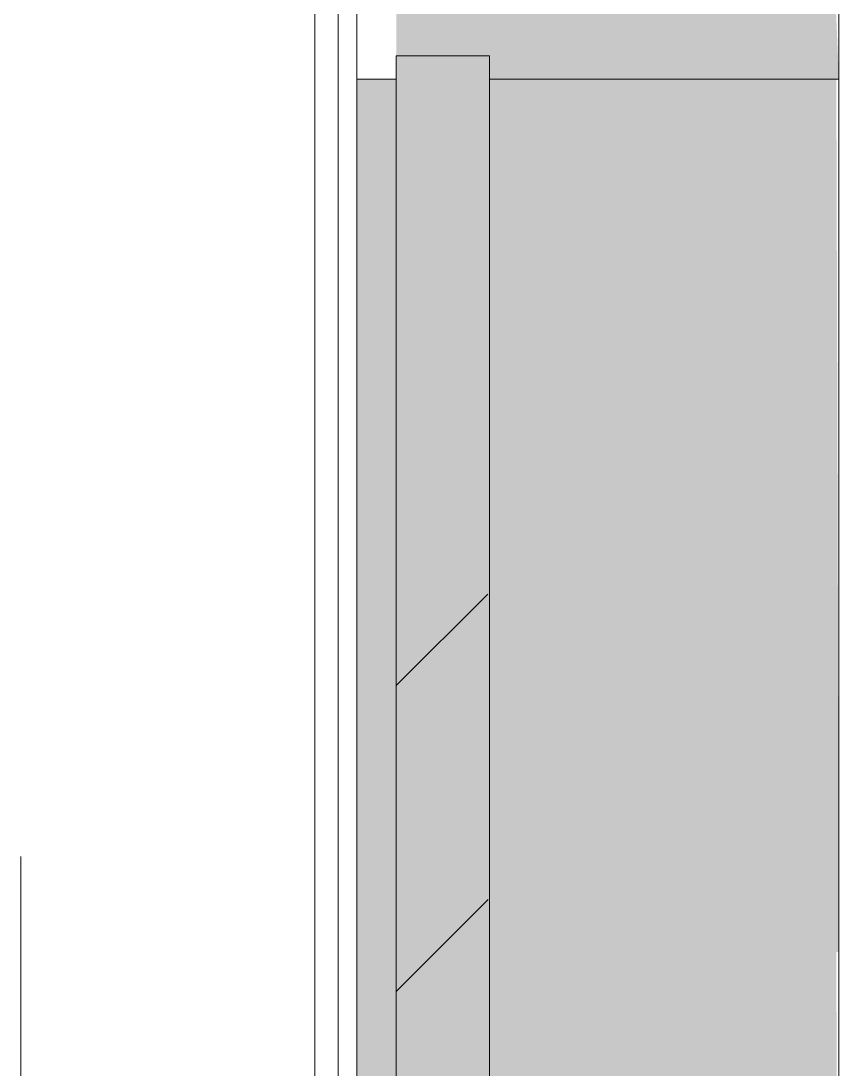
# Model space of a CAD drawing. Header units: millimetres. Extents: x -1178 to 415037, y -3506 to 42334.
# Drawn here: x 3710 to 4061.2, y 21099.9 to 21550.1 of the extents above; entities that cross this region are included whole.
import ezdxf

# ---------------------------------------------------------------- set-up
doc = ezdxf.new("R2010")
doc.units = ezdxf.units.MM
doc.linetypes.add('Осевая', pattern=[6350, 1270, -952.5, 3175, -952.5])
doc.layers.add('A-AREA-PATT-1', color=7, linetype='Continuous', lineweight=5, true_color=0xa5bae0, transparency=1)
for name, color, linetype, lineweight in [('A-GLAZ-CURT', 7, 'Continuous', 9), ('A-GLAZ-CURT-1', 7, 'Continuous', 5), ('A-GLAZ-CURT-2', 7, 'Continuous', 20), ('A-GLAZ-CWMG', 7, 'Continuous', 9), ('A-GLAZ-CWMG-1', 7, 'Continuous', 20), ('Оси-2', 7, 'Осевая', 9)]:
    doc.layers.add(name, color=color, linetype=linetype, lineweight=lineweight)

# ---------------------------------------------------------------- blocks, each defined once
blk = doc.blocks.new('Системная панель - Стекло - 40мм-23998919-Объем проектирования 1 этажа')
at = {"layer": 'A-GLAZ-CURT-1'}
h = blk.add_hatch(dxfattribs=at)
h.set_pattern_fill('FP_128', color=256, style=0, pattern_type=2)
h.set_pattern_definition([(135, (20950.122, -4071.12), (-565.685424949238, -565.6854249492379), [400, -1200]), (135, (21150.122, -4471.12), (-565.685424949238, -565.6854249492379), [1200, -400]), (135, (21350.122, -3671.12), (-565.685424949238, -565.6854249492379), [400, -1200])])
h.paths.add_polyline_path([(384.9999999999645, 38.87962352519943), (384.9999999999645, 40.00000000000173), (-385.0000000000294, 38.87962352519727), (-385.0000000000294, 1.082867129298393e-11), (384.9999999999645, 1.299440555158071e-11), (384.9999999999645, 14.99999999999659)])
at = {"layer": 'A-GLAZ-CURT-2'}
for p, q in [((384.9999999999991, 39.99999999999957), (-384.9999999999991, 39.99999999999957)), ((-384.9999999999991, 39.99999999999957), (-384.9999999999991, -5.414335646491964e-13)), ((384.9999999999991, -5.414335646491964e-13), (384.9999999999991, 39.99999999999957)), ((-384.9999999999991, -5.414335646491964e-13), (384.9999999999991, -5.414335646491964e-13))]:
    blk.add_line(p, q, dxfattribs=at)
blk = doc.blocks.new('Прямоугольный импост - Импост структурный с накладкой - 190мм-23188961-Объем проектирования 1 этажа')
at = {"layer": 'A-GLAZ-CWMG'}
for points in [[(3871.12036965525, 21150.12208163705), (3871.120369655251, 21525.12208194184), (3854.120369655242, 21525.12208194184), (3854.120369655241, 21150.12208163705), (3861.120369655228, 21150.12208163705)], [(4031.120369655251, 21150.12208163705), (4061.120369655242, 21150.12208163705), (4059.999993180498, 21525.12208194184), (3911.120369655242, 21525.12208194184), (3911.120369655241, 21150.12208163705), (4006.120369655254, 21150.12208163705)]]:
    blk.add_hatch(color=256, dxfattribs=at).paths.add_polyline_path(points)
for p, q in [((3854.120369655235, 21150.12208163702), (3854.120369655236, 21525.12208194181)), ((4061.120369655235, 21150.12208163702), (4061.120369655236, 21525.12208194181))]:
    blk.add_line(p, q, dxfattribs=at)
blk = doc.blocks.new('Прямоугольный импост - Импост структурный с накладкой - 190мм-V108-Объем проектирования 1 этажа')
at = {"layer": 'A-GLAZ-CWMG-1'}
for p, q in [((-24.99999999999865, 0), (-24.99999999999865, 16.99999999999993)), ((-24.99999999999865, 16.99999999999993), (24.99999999999865, 16.99999999999993)), ((24.99999999999865, 16.99999999999993), (24.99999999999865, 0)), ((-15.00000000000092, 0), (-24.99999999999865, 0)), ((-15.00000000000092, -40.00000000000011), (-15.00000000000092, 0)), ((24.99999999999865, 0), (15.00000000000092, 0)), ((15.00000000000092, 0), (15.00000000000092, -40.00000000000011)), ((-24.99999999999865, -190.0000000000001), (-24.99999999999865, -40.00000000000011)), ((-24.99999999999865, -40.00000000000011), (-15.00000000000092, -40.00000000000011)), ((15.00000000000092, -40.00000000000011), (24.99999999999865, -40.00000000000011)), ((24.99999999999865, -40.00000000000011), (24.99999999999865, -190.0000000000001)), ((24.99999999999865, -190.0000000000001), (-24.99999999999865, -190.0000000000001))]:
    blk.add_line(p, q, dxfattribs=at)
blk = doc.blocks.new('Прямоугольный импост - Импост структурный с накладкой - 190мм-23188962-Объем проектирования 1 этажа')
at = {"layer": 'A-GLAZ-CWMG'}
for points in [[(3861.120369655227, 20775.12208194184), (3871.120369655249, 20775.12208194184), (3871.12036965525, 21150.12208163705), (3854.120369655241, 21150.12208163705), (3854.120369655237, 20775.12208194184)], [(4031.120369655249, 20775.12208194184), (4061.12036965524, 20775.12208194184), (4059.999993180498, 21150.12208163705), (3911.120369655241, 21150.12208163705), (3911.120369655238, 20775.12208194184), (4006.120369655253, 20775.12208194184)]]:
    blk.add_hatch(color=256, dxfattribs=at).paths.add_polyline_path(points)
for p, q in [((3854.120369655234, 20775.12208194181), (3854.120369655235, 21150.12208163702)), ((4061.120369655234, 20882.00000533489), (4061.120369655235, 21150.12208163702)), ((4061.120369655234, 20775.12208194181), (4061.120369655234, 20782.00000533489))]:
    blk.add_line(p, q, dxfattribs=at)
blk = doc.blocks.new('Прямоугольный импост - Импост структурный с накладкой - 170мм-23186685-Объем проектирования 1 этажа')
at = {"layer": 'A-GLAZ-CWMG'}
for p, q in [((3836.120369655234, 20672.12208194181), (3836.120369655245, 27150.12208194182)), ((3846.120369655234, 20672.12208194181), (3846.120369655245, 27150.12208194182))]:
    blk.add_line(p, q, dxfattribs=at)

msp = doc.modelspace()

# ---------------------------------------------------------------- hatches: boundary and pattern name
at = {"layer": 'A-AREA-PATT-1'}
h = msp.add_hatch(color=256, dxfattribs=at)
h.paths.add_polyline_path([(3871.120369655249, 20769.9999952554), (4061.12036965524, 20769.9999952554), (4059.999993180496, 20775.12208194184), (3911.120369655238, 20775.12208194184), (3911.12036965524, 21525.12208194184), (4061.120369655242, 21525.12208194184), (4058.978502812395, 21575.12208194184), (3911.12036965524, 21575.12208194184), (3909.999993180435, 21720.00000533492), (3871.120369655249, 21720.00000533492), (3871.120369655249, 20927.35835766522)])
h.paths.add_polyline_path([(5866.379932464793, 20769.9999952554), (6760.000107579848, 20769.9999952554), (6760.000107579848, 20775.00000533412), (6610.000107579848, 20775.00000533412), (6610.000107579848, 20882.00000533412), (4059.999993180496, 20882.00000533412), (4061.199306253549, 20782.00000533492), (4069.999993180427, 20782.00000533492), (4070.285707465628, 20769.9999952554), (5594.999993485241, 20769.9999952554)])
h.paths.add_polyline_path([(6569.372584307841, 20775.00000533412), (6560.000101721706, 20775.00000533412), (6560.000101721706, 20782.00000533491), (6570.000107579846, 20782.00000533491), (6570.000107579846, 20775.00000533412)])
h.paths.add_polyline_path([(8888.999993180421, 23119.00000533491), (8888.999993180421, 23124.50000533492), (8004.99999318041, 23124.50000533492), (8004.99999318041, 23119.00000533492), (8884.081751805954, 23119.00000533491)])
h.paths.add_polyline_path([(6979.999993180413, 23119.00000533492), (7054.999993180413, 23119.00000533492), (7054.999993180413, 23124.50000533492), (6274.499993180413, 23124.67188026064), (6274.499993180418, 25509.50000533492), (6268.999993179754, 25509.00000533486), (6268.99999318041, 23119.00000533492), (6897.911718871215, 23119.00000533492)])
h.paths.add_polyline_path([(4059.999993180447, 24725.12208194184), (4061.120369655245, 24725.12208194184), (4059.999993180447, 24725.19677370683)])

# ---------------------------------------------------------------- linework, layer by layer
at = {"layer": 'Оси-2'}
msp.add_line((3709.999993180901, 3093.741409300389), (3709.999993180963, 22398.07107314678), dxfattribs=at)

# ---------------------------------------------------------------- block references
at = {"layer": 'A-GLAZ-CURT', "rotation": 269.9999999999999}
msp.add_blockref('Системная панель - Стекло - 40мм-23998919-Объем проектирования 1 этажа', (3871.120369655235, 21150.12208194181), dxfattribs=at)
at = {"layer": 'A-GLAZ-CWMG'}
for name in ['Прямоугольный импост - Импост структурный с накладкой - 170мм-23186685-Объем проектирования 1 этажа', 'Прямоугольный импост - Импост структурный с накладкой - 190мм-23188961-Объем проектирования 1 этажа', 'Прямоугольный импост - Импост структурный с накладкой - 190мм-23188962-Объем проектирования 1 этажа']:
    msp.add_blockref(name, (0, 0), dxfattribs=at)
at = {"layer": 'A-GLAZ-CWMG', "extrusion": (0, 0, -1), "rotation": 270.0000000000001}
msp.add_blockref('Прямоугольный импост - Импост структурный с накладкой - 190мм-V108-Объем проектирования 1 этажа', (-3871.120369655236, 21550.12208194181), dxfattribs=at)

doc.saveas('drawing.dxf')
